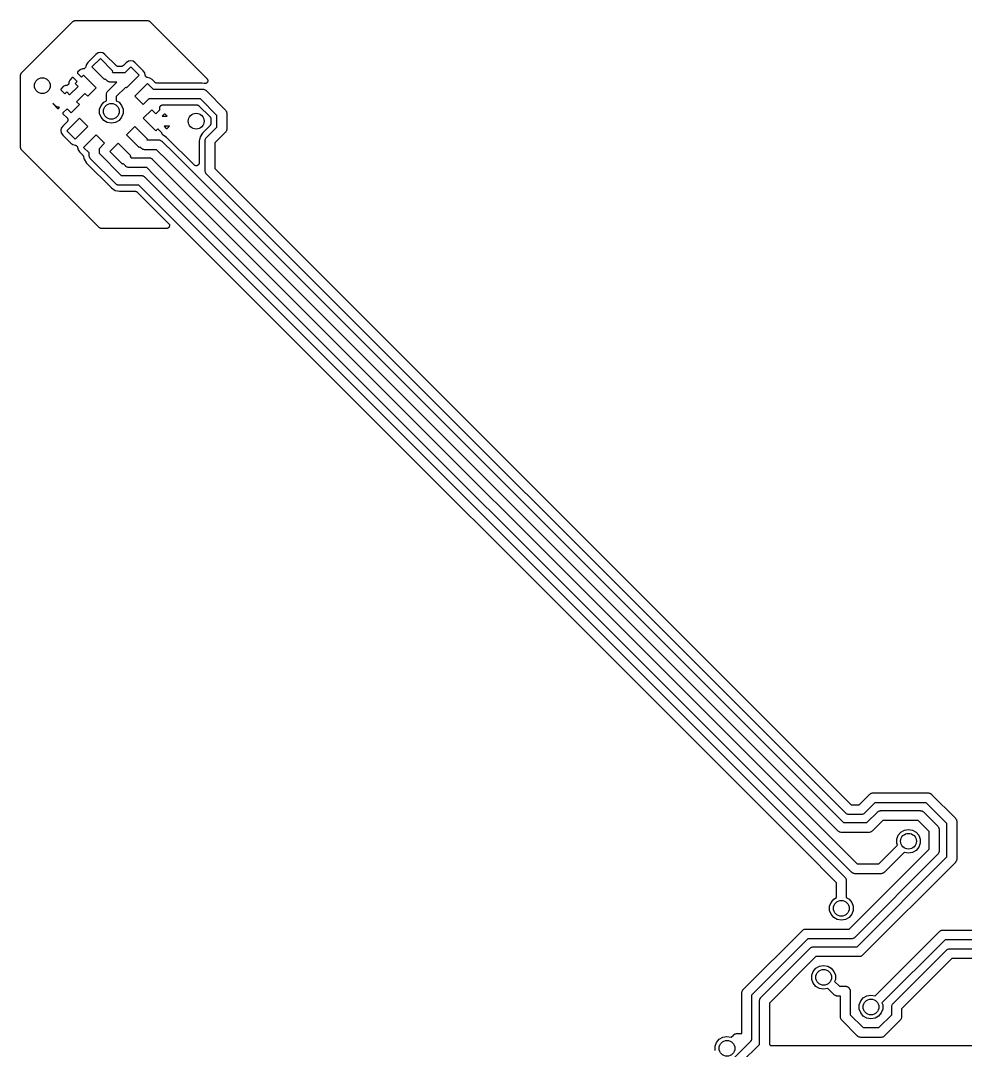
# Model space of a CAD drawing. Extents: x 132.7 to 187.3, y -127.3 to -72.7.
# Drawn here: x 132.7 to 156.64, y -98.8 to -72.7 of the extents above; entities that cross this region are included whole.
import ezdxf

# ---------------------------------------------------------------- set-up
doc = ezdxf.new("R2010")
doc.units = 0
doc.header["$MEASUREMENT"] = 0
doc.layers.add('BLACK', color=7, linetype='CONTINUOUS')

msp = doc.modelspace()

# ---------------------------------------------------------------- linework, layer by layer
at = {"layer": 'Black'}
for p, q in [((132.722, -74.0252), (134.025, -72.722)), ((134.025, -72.722), (134.028, -72.7201)), ((134.028, -72.7201), (134.03, -72.7175)), ((134.03, -72.7175), (134.039, -72.7126)), ((134.039, -72.7126), (134.047, -72.707)), ((134.047, -72.707), (134.05, -72.7062)), ((134.05, -72.7062), (134.053, -72.7045)), ((134.053, -72.7045), (134.062, -72.7028)), ((134.062, -72.7028), (134.072, -72.7003)), ((134.072, -72.7003), (134.075, -72.7006)), ((134.075, -72.7006), (134.078, -72.7)), ((134.078, -72.7), (135.922, -72.7)), ((135.922, -72.7), (135.925, -72.7006)), ((135.925, -72.7006), (135.928, -72.7003)), ((135.928, -72.7003), (135.938, -72.7028)), ((135.938, -72.7028), (135.947, -72.7045)), ((135.947, -72.7045), (135.95, -72.7062)), ((135.95, -72.7062), (135.953, -72.707)), ((135.953, -72.707), (135.961, -72.7126)), ((135.961, -72.7126), (135.97, -72.7175)), ((135.97, -72.7175), (135.972, -72.7201)), ((135.972, -72.7201), (135.975, -72.722)), ((135.975, -72.722), (137.423, -74.1701)), ((134.606, -73.5562), (134.404, -73.758)), ((134.663, -73.5184), (134.606, -73.5562)), ((134.723, -73.5072), (134.663, -73.5184)), ((134.783, -73.5201), (134.723, -73.5072)), ((134.835, -73.5558), (134.783, -73.5201)), ((135.119, -73.8404), (134.835, -73.5558)), ((134.357, -73.8652), (134.352, -73.8759)), ((134.369, -73.8102), (134.357, -73.8652)), ((134.404, -73.758), (134.369, -73.8102)), ((134.509, -73.8722), (134.721, -73.66)), ((134.721, -73.66), (135.039, -73.9782)), ((135.122, -73.8423), (135.119, -73.8404)), ((135.124, -73.8448), (135.122, -73.8423)), ((135.133, -73.8497), (135.124, -73.8448)), ((135.141, -73.8553), (135.133, -73.8497)), ((135.144, -73.8562), (135.141, -73.8553)), ((135.147, -73.8578), (135.144, -73.8562)), ((135.156, -73.8595), (135.147, -73.8578)), ((135.166, -73.862), (135.156, -73.8595)), ((135.169, -73.8618), (135.166, -73.862)), ((135.172, -73.8623), (135.169, -73.8618)), ((135.252, -73.8623), (135.172, -73.8623)), ((135.255, -73.8618), (135.252, -73.8623)), ((135.258, -73.862), (135.255, -73.8618)), ((135.268, -73.8595), (135.258, -73.862)), ((135.277, -73.8578), (135.268, -73.8595)), ((135.28, -73.8562), (135.277, -73.8578)), ((135.284, -73.8553), (135.28, -73.8562)), ((135.292, -73.8497), (135.284, -73.8553)), ((135.3, -73.8448), (135.292, -73.8497)), ((135.302, -73.8423), (135.3, -73.8448)), ((135.305, -73.8404), (135.302, -73.8423)), ((135.377, -73.7683), (135.305, -73.8404)), ((135.434, -73.7305), (135.377, -73.7683)), ((135.494, -73.7193), (135.434, -73.7305)), ((135.553, -73.7323), (135.494, -73.7193)), ((135.606, -73.7679), (135.553, -73.7323)), ((135.807, -73.9698), (135.606, -73.7679)), ((132.7, -74.0782), (132.701, -74.075)), ((132.7, -74.4034), (132.7, -74.0782)), ((132.701, -74.0717), (132.703, -74.0622)), ((132.701, -74.075), (132.701, -74.0717)), ((132.703, -74.0622), (132.705, -74.0526)), ((132.705, -74.0526), (132.706, -74.0497)), ((132.706, -74.0497), (132.707, -74.0465)), ((132.707, -74.0465), (132.713, -74.0385)), ((132.713, -74.0385), (132.718, -74.03)), ((132.718, -74.03), (132.72, -74.0279)), ((132.72, -74.0279), (132.722, -74.0252)), ((134.206, -73.9487), (134.144, -74.0102)), ((134.144, -74.0102), (134.144, -74.0311)), ((134.144, -74.0311), (134.247, -74.1338)), ((134.265, -73.9243), (134.206, -73.9487)), ((134.247, -74.1338), (134.296, -74.0843)), ((134.283, -73.9243), (134.265, -73.9243)), ((134.295, -73.9223), (134.283, -73.9243)), ((134.306, -73.9207), (134.295, -73.9223)), ((134.296, -74.0843), (134.615, -74.4025)), ((134.308, -73.92), (134.306, -73.9207)), ((134.309, -73.9198), (134.308, -73.92)), ((134.319, -73.914), (134.309, -73.9198)), ((134.329, -73.9086), (134.319, -73.914)), ((134.33, -73.9075), (134.329, -73.9086)), ((134.332, -73.9068), (134.33, -73.9075)), ((134.339, -73.8979), (134.332, -73.9068)), ((134.347, -73.8893), (134.339, -73.8979)), ((134.348, -73.8868), (134.347, -73.8879)), ((134.347, -73.8879), (134.347, -73.8893)), ((134.352, -73.8759), (134.348, -73.8868)), ((134.827, -74.1904), (134.509, -73.8722)), ((135.039, -73.9782), (135.021, -73.9959)), ((135.021, -73.9959), (135.038, -74.0123)), ((135.038, -74.0123), (135.351, -74.0123)), ((135.351, -74.0123), (135.491, -73.8722)), ((135.704, -74.0843), (135.385, -74.4025)), ((135.491, -73.8722), (135.704, -74.0843)), ((135.845, -74.0268), (135.807, -73.9698)), ((135.856, -74.0832), (135.845, -74.0268)), ((135.857, -74.0876), (135.856, -74.0832)), ((135.858, -74.0922), (135.857, -74.0876)), ((135.862, -74.0997), (135.858, -74.0922)), ((135.865, -74.1076), (135.862, -74.0997)), ((135.868, -74.1111), (135.865, -74.1076)), ((135.87, -74.1153), (135.868, -74.1111)), ((135.877, -74.121), (135.87, -74.1153)), ((135.882, -74.1274), (135.877, -74.121)), ((135.886, -74.1297), (135.882, -74.1274)), ((133.782, -74.3729), (133.72, -74.4344)), ((133.84, -74.3486), (133.782, -74.3729)), ((133.849, -74.3486), (133.84, -74.3486)), ((133.856, -74.3474), (133.849, -74.3486)), ((133.862, -74.3474), (133.856, -74.3474)), ((133.868, -74.3452), (133.862, -74.3474)), ((133.875, -74.344), (133.868, -74.3452)), ((133.881, -74.3408), (133.875, -74.344)), ((133.887, -74.3385), (133.881, -74.3408)), ((133.892, -74.3343), (133.887, -74.3385)), ((133.898, -74.331), (133.892, -74.3343)), ((133.902, -74.326), (133.898, -74.331)), ((133.907, -74.3218), (133.902, -74.326)), ((133.91, -74.3161), (133.907, -74.3218)), ((133.914, -74.3111), (133.91, -74.3161)), ((133.916, -74.3049), (133.914, -74.3111)), ((133.92, -74.2992), (133.916, -74.3049)), ((133.921, -74.2928), (133.92, -74.2992)), ((133.923, -74.2866), (133.921, -74.2928)), ((133.924, -74.2736), (133.923, -74.28)), ((133.923, -74.28), (133.923, -74.2866)), ((133.949, -74.2058), (133.924, -74.2646)), ((133.924, -74.2646), (133.924, -74.2736)), ((133.943, -74.5793), (134.155, -74.3671)), ((134.01, -74.1443), (133.949, -74.2058)), ((134.031, -74.1443), (134.01, -74.1443)), ((134.134, -74.2469), (134.031, -74.1443)), ((134.084, -74.2964), (134.134, -74.2469)), ((134.155, -74.3671), (134.084, -74.2964)), ((134.844, -74.1727), (134.827, -74.1904)), ((134.897, -74.2257), (134.844, -74.1727)), ((134.902, -74.2289), (134.897, -74.2257)), ((134.906, -74.2331), (134.902, -74.2289)), ((134.92, -74.2413), (134.906, -74.2331)), ((134.912, -74.4873), (135.137, -74.2623)), ((134.933, -74.2506), (134.92, -74.2413)), ((134.938, -74.252), (134.933, -74.2506)), ((134.943, -74.2548), (134.938, -74.252)), ((134.959, -74.2576), (134.943, -74.2548)), ((134.975, -74.2619), (134.959, -74.2576)), ((134.98, -74.2614), (134.975, -74.2619)), ((134.986, -74.2623), (134.98, -74.2614)), ((135.137, -74.2623), (134.986, -74.2623)), ((135.368, -74.3848), (135.125, -74.6275)), ((135.385, -74.4025), (135.368, -74.3848)), ((135.598, -74.6146), (135.916, -74.2964)), ((135.89, -74.1328), (135.886, -74.1297)), ((135.897, -74.136), (135.89, -74.1328)), ((135.905, -74.1401), (135.897, -74.136)), ((135.909, -74.1409), (135.905, -74.1401)), ((135.914, -74.1427), (135.909, -74.1409)), ((135.978, -74.1565), (135.914, -74.1427)), ((135.916, -74.2964), (136.056, -74.4366)), ((136.03, -74.1922), (135.978, -74.1565)), ((136.102, -74.2646), (136.03, -74.1922)), ((136.105, -74.2665), (136.102, -74.2646)), ((136.107, -74.269), (136.105, -74.2665)), ((136.116, -74.2739), (136.107, -74.269)), ((136.124, -74.2796), (136.116, -74.2739)), ((136.127, -74.2804), (136.124, -74.2796)), ((136.13, -74.2821), (136.127, -74.2804)), ((136.139, -74.2838), (136.13, -74.2821)), ((136.149, -74.2863), (136.139, -74.2838)), ((136.152, -74.286), (136.149, -74.2863)), ((136.155, -74.2866), (136.152, -74.286)), ((137.304, -74.2866), (136.155, -74.2866)), ((137.355, -74.2967), (137.304, -74.2866)), ((137.359, -74.2968), (137.355, -74.2967)), ((137.363, -74.2979), (137.359, -74.2968)), ((137.372, -74.2971), (137.363, -74.2979)), ((137.381, -74.2973), (137.372, -74.2971)), ((137.385, -74.2959), (137.381, -74.2973)), ((137.389, -74.2956), (137.385, -74.2959)), ((137.397, -74.2918), (137.389, -74.2956)), ((137.406, -74.2889), (137.397, -74.2918)), ((137.409, -74.2863), (137.406, -74.2889)), ((137.413, -74.2846), (137.409, -74.2863)), ((137.419, -74.2782), (137.413, -74.2846)), ((137.426, -74.2726), (137.419, -74.2782)), ((137.423, -74.1701), (137.425, -74.1735)), ((137.425, -74.1735), (137.428, -74.1762)), ((137.428, -74.2691), (137.426, -74.2726)), ((137.428, -74.1762), (137.432, -74.1841)), ((137.431, -74.2662), (137.428, -74.2691)), ((137.435, -74.258), (137.431, -74.2662)), ((137.432, -74.1841), (137.438, -74.1914)), ((137.44, -74.2503), (137.435, -74.258)), ((137.438, -74.1914), (137.439, -74.1954)), ((137.439, -74.1954), (137.441, -74.199)), ((137.442, -74.2426), (137.44, -74.2463)), ((137.44, -74.2463), (137.44, -74.2503)), ((137.441, -74.199), (137.442, -74.2079)), ((137.442, -74.2079), (137.444, -74.2166)), ((137.443, -74.2336), (137.442, -74.2426)), ((137.445, -74.2248), (137.443, -74.2336)), ((137.444, -74.2166), (137.444, -74.2207)), ((137.444, -74.2207), (137.445, -74.2248)), ((132.7, -74.6739), (132.7, -74.4034)), ((133.72, -74.4344), (133.72, -74.4554)), ((133.72, -74.4554), (133.823, -74.5581)), ((133.823, -74.5581), (133.872, -74.5086)), ((133.872, -74.5086), (133.943, -74.5793)), ((134.332, -74.5439), (134.12, -74.756)), ((134.402, -74.6146), (134.332, -74.5439)), ((134.615, -74.4025), (134.402, -74.6146)), ((134.875, -74.5648), (134.88, -74.5491)), ((134.876, -74.5703), (134.875, -74.5648)), ((134.875, -74.5757), (134.876, -74.5703)), ((134.875, -74.7297), (134.875, -74.5757)), ((134.88, -74.5491), (134.883, -74.533)), ((134.883, -74.533), (134.885, -74.5282)), ((134.885, -74.5282), (134.887, -74.5229)), ((134.887, -74.5229), (134.896, -74.5095)), ((134.896, -74.5095), (134.904, -74.4954)), ((134.904, -74.4954), (134.908, -74.4919)), ((134.908, -74.4919), (134.912, -74.4873)), ((135.125, -74.6275), (135.125, -74.7297)), ((135.81, -74.8268), (135.598, -74.6146)), ((136.056, -74.4366), (136.062, -74.4366)), ((136.062, -74.4366), (137.312, -74.4366)), ((137.312, -74.4366), (137.317, -74.4375)), ((137.317, -74.4375), (137.322, -74.4371)), ((137.322, -74.4371), (137.338, -74.4413)), ((137.338, -74.4413), (137.354, -74.4441)), ((137.354, -74.4441), (137.359, -74.4469)), ((137.359, -74.4469), (137.364, -74.4483)), ((137.364, -74.4483), (137.378, -74.4577)), ((137.378, -74.4577), (137.392, -74.4658)), ((137.392, -74.4658), (137.395, -74.4701)), ((137.395, -74.4701), (137.4, -74.4732)), ((137.4, -74.4732), (137.888, -74.9616)), ((132.7, -75.9212), (132.7, -74.6739)), ((133.585, -74.8621), (133.517, -74.794)), ((133.517, -74.794), (133.524, -74.8113)), ((133.524, -74.8113), (133.639, -74.9259)), ((133.59, -74.8653), (133.585, -74.8621)), ((133.593, -74.8695), (133.59, -74.8653)), ((133.608, -74.8776), (133.593, -74.8695)), ((133.621, -74.887), (133.608, -74.8776)), ((133.626, -74.8884), (133.621, -74.887)), ((133.631, -74.8912), (133.626, -74.8884)), ((133.647, -74.894), (133.631, -74.8912)), ((133.663, -74.8982), (133.647, -74.894)), ((133.66, -74.9259), (133.687, -74.8987)), ((133.668, -74.8978), (133.663, -74.8982)), ((133.674, -74.8987), (133.668, -74.8978)), ((133.687, -74.8987), (133.674, -74.8987)), ((134.19, -74.8268), (133.978, -75.0389)), ((134.12, -74.756), (134.19, -74.8268)), ((134.703, -74.9477), (134.739, -74.8494)), ((134.739, -74.8494), (134.806, -74.7693)), ((134.806, -74.7693), (134.875, -74.7297)), ((135.125, -74.7297), (135.194, -74.7693)), ((135.194, -74.7693), (135.261, -74.8494)), ((135.261, -74.8494), (135.297, -74.9477)), ((135.95, -74.6866), (135.81, -74.8268)), ((137.26, -74.6866), (135.95, -74.6866)), ((136.227, -74.9116), (136.228, -74.9051)), ((136.227, -74.961), (136.227, -74.9116)), ((136.228, -74.8986), (136.23, -74.8924)), ((136.228, -74.9051), (136.228, -74.8986)), ((136.23, -74.8924), (136.231, -74.8859)), ((136.231, -74.8859), (136.235, -74.8803)), ((136.235, -74.8803), (136.237, -74.8741)), ((136.237, -74.8741), (136.241, -74.8691)), ((136.241, -74.8691), (136.245, -74.8634)), ((136.245, -74.8634), (136.25, -74.8592)), ((136.25, -74.8592), (136.254, -74.8541)), ((136.254, -74.8541), (136.259, -74.8509)), ((136.259, -74.8509), (136.264, -74.8466)), ((136.264, -74.8466), (136.271, -74.8444)), ((136.271, -74.8444), (136.276, -74.8411)), ((136.276, -74.8411), (136.283, -74.84)), ((136.283, -74.84), (136.289, -74.8377)), ((136.289, -74.8377), (136.296, -74.8377)), ((136.296, -74.8377), (136.302, -74.8366)), ((136.302, -74.8366), (137.167, -74.8366)), ((137.167, -74.8366), (137.17, -74.8372)), ((137.17, -74.8372), (137.173, -74.8369)), ((137.173, -74.8369), (137.183, -74.8394)), ((137.183, -74.8394), (137.192, -74.8411)), ((137.192, -74.8411), (137.195, -74.8428)), ((137.195, -74.8428), (137.198, -74.8436)), ((137.198, -74.8436), (137.206, -74.8492)), ((137.206, -74.8492), (137.215, -74.8541)), ((137.215, -74.8541), (137.217, -74.8567)), ((137.217, -74.8567), (137.22, -74.8586)), ((137.22, -74.8586), (137.503, -75.1419)), ((137.675, -75.1018), (137.26, -74.6866)), ((133.639, -74.9259), (133.66, -74.9259)), ((133.876, -74.9364), (133.773, -75.039)), ((133.773, -75.039), (133.773, -75.06)), ((133.773, -75.06), (133.876, -75.1631)), ((133.978, -75.0389), (133.876, -74.9364)), ((133.876, -75.1631), (133.88, -75.1684)), ((133.88, -75.1684), (133.885, -75.1731)), ((134.703, -75.0523), (134.703, -74.9477)), ((134.739, -75.1506), (134.703, -75.0523)), ((134.806, -75.2307), (134.739, -75.1506)), ((135.261, -75.1506), (135.194, -75.2307)), ((135.297, -75.0523), (135.261, -75.1506)), ((135.297, -74.9477), (135.297, -75.0523)), ((135.81, -75.1732), (136.022, -74.9611)), ((136.022, -74.9611), (136.124, -75.0636)), ((136.124, -75.0636), (136.227, -74.961)), ((136.34, -75.0741), (136.289, -75.125)), ((136.289, -75.125), (136.412, -75.125)), ((136.361, -75.0741), (136.34, -75.0741)), ((136.412, -75.125), (136.361, -75.0741)), ((137.503, -75.1419), (137.505, -75.1446)), ((137.505, -75.1446), (137.507, -75.1468)), ((137.507, -75.1468), (137.512, -75.1552)), ((137.512, -75.1552), (137.518, -75.1633)), ((137.518, -75.1633), (137.519, -75.1665)), ((137.519, -75.1665), (137.52, -75.1693)), ((137.52, -75.1693), (137.522, -75.179)), ((137.675, -75.3982), (137.675, -75.1018)), ((137.888, -74.9616), (137.892, -74.9661)), ((137.892, -74.9661), (137.896, -74.9697)), ((137.896, -74.9697), (137.904, -74.9838)), ((137.904, -74.9838), (137.913, -74.9972)), ((137.913, -74.9972), (137.915, -75.0025)), ((137.915, -75.0025), (137.917, -75.0072)), ((137.917, -75.0072), (137.92, -75.0233)), ((137.92, -75.0233), (137.925, -75.0391)), ((137.925, -75.0391), (137.924, -75.0446)), ((137.924, -75.0446), (137.925, -75.05)), ((137.925, -75.05), (137.925, -75.45)), ((133.732, -75.4295), (133.719, -75.4893)), ((133.768, -75.3773), (133.732, -75.4295)), ((133.876, -75.2691), (133.768, -75.3773)), ((133.872, -75.4914), (134.19, -75.1732)), ((133.88, -75.2637), (133.876, -75.2691)), ((133.885, -75.2591), (133.88, -75.2637)), ((133.885, -75.1731), (133.887, -75.179)), ((133.887, -75.2532), (133.885, -75.2591)), ((133.887, -75.179), (133.891, -75.1844)), ((133.891, -75.2478), (133.887, -75.2532)), ((133.891, -75.1844), (133.893, -75.1907)), ((133.893, -75.2414), (133.891, -75.2478)), ((133.893, -75.1907), (133.896, -75.1967)), ((133.896, -75.2355), (133.893, -75.2414)), ((133.896, -75.1967), (133.896, -75.2032)), ((133.896, -75.2032), (133.898, -75.2095)), ((133.898, -75.2226), (133.896, -75.229)), ((133.896, -75.229), (133.896, -75.2355)), ((133.898, -75.2095), (133.897, -75.2161)), ((133.897, -75.2161), (133.898, -75.2226)), ((134.402, -75.3854), (134.084, -75.7036)), ((134.19, -75.1732), (134.402, -75.3854)), ((134.897, -75.283), (134.806, -75.2307)), ((135, -75.3011), (134.897, -75.283)), ((135.103, -75.283), (135, -75.3011)), ((135.194, -75.2307), (135.103, -75.283)), ((135.385, -75.5975), (135.598, -75.3854)), ((135.598, -75.3854), (135.916, -75.7036)), ((136.128, -75.4914), (135.81, -75.1732)), ((136.337, -75.375), (136.393, -75.4315)), ((136.471, -75.375), (136.337, -75.375)), ((136.393, -75.4315), (136.414, -75.4315)), ((136.414, -75.4315), (136.471, -75.375)), ((137.503, -75.3581), (137.311, -75.5503)), ((137.412, -75.6616), (137.675, -75.3982)), ((137.505, -75.3554), (137.503, -75.3581)), ((137.507, -75.3532), (137.505, -75.3554)), ((137.512, -75.3448), (137.507, -75.3532)), ((137.518, -75.3367), (137.512, -75.3448)), ((137.519, -75.3335), (137.518, -75.3367)), ((137.52, -75.3307), (137.519, -75.3335)), ((137.522, -75.321), (137.52, -75.3307)), ((137.522, -75.179), (137.525, -75.1884)), ((137.525, -75.3116), (137.522, -75.321)), ((137.525, -75.1884), (137.524, -75.1917)), ((137.524, -75.1917), (137.525, -75.195)), ((137.525, -75.305), (137.524, -75.3083)), ((137.524, -75.3083), (137.525, -75.3116)), ((137.525, -75.195), (137.525, -75.305)), ((133.719, -75.4893), (133.731, -75.549)), ((133.731, -75.549), (133.768, -75.6059)), ((133.768, -75.6059), (133.97, -75.8078)), ((134.084, -75.7036), (133.872, -75.4914)), ((134.296, -75.9157), (134.615, -75.5975)), ((134.615, -75.5975), (134.827, -75.8096)), ((135.704, -75.9157), (135.385, -75.5975)), ((136.177, -75.4419), (136.128, -75.4914)), ((136.281, -75.5454), (136.177, -75.4419)), ((136.282, -75.5512), (136.281, -75.5454)), ((136.283, -75.5617), (136.282, -75.5512)), ((136.284, -75.5639), (136.283, -75.5617)), ((136.285, -75.5664), (136.284, -75.5639)), ((136.29, -75.5755), (136.285, -75.5664)), ((136.295, -75.5851), (136.29, -75.5755)), ((136.296, -75.5868), (136.295, -75.5851)), ((136.298, -75.5889), (136.296, -75.5868)), ((136.306, -75.5957), (136.298, -75.5889)), ((136.313, -75.6031), (136.306, -75.5957)), ((136.4, -75.6608), (136.313, -75.6031)), ((137.097, -76.3581), (136.4, -75.6608)), ((137.247, -75.6453), (137.225, -75.7574)), ((137.311, -75.5503), (137.247, -75.6453)), ((137.387, -75.6972), (137.396, -75.6838)), ((137.396, -75.6838), (137.404, -75.6697)), ((137.404, -75.6697), (137.408, -75.6661)), ((137.408, -75.6661), (137.412, -75.6616)), ((137.888, -75.5384), (137.625, -75.8018)), ((137.892, -75.5339), (137.888, -75.5384)), ((137.896, -75.5303), (137.892, -75.5339)), ((137.904, -75.5162), (137.896, -75.5303)), ((137.913, -75.5028), (137.904, -75.5162)), ((137.915, -75.4975), (137.913, -75.5028)), ((137.917, -75.4928), (137.915, -75.4975)), ((137.92, -75.4767), (137.917, -75.4928)), ((137.925, -75.4609), (137.92, -75.4767)), ((137.925, -75.45), (137.924, -75.4554)), ((137.924, -75.4554), (137.925, -75.4609)), ((132.701, -75.9245), (132.7, -75.9212)), ((132.701, -75.9278), (132.701, -75.9245)), ((132.703, -75.9372), (132.701, -75.9278)), ((132.705, -75.9469), (132.703, -75.9372)), ((132.706, -75.9498), (132.705, -75.9469)), ((132.707, -75.9529), (132.706, -75.9498)), ((132.713, -75.961), (132.707, -75.9529)), ((133.97, -75.8078), (134.022, -75.8435)), ((134.022, -75.8435), (134.086, -75.8573)), ((134.086, -75.8573), (134.091, -75.8591)), ((134.091, -75.8591), (134.095, -75.8599)), ((134.095, -75.8599), (134.103, -75.864)), ((134.103, -75.864), (134.11, -75.8672)), ((134.11, -75.8672), (134.114, -75.8703)), ((134.114, -75.8703), (134.118, -75.8726)), ((134.118, -75.8726), (134.123, -75.879)), ((134.123, -75.879), (134.13, -75.8847)), ((134.13, -75.8847), (134.132, -75.8888)), ((134.132, -75.8888), (134.135, -75.8924)), ((134.135, -75.8924), (134.138, -75.9003)), ((134.138, -75.9003), (134.142, -75.9078)), ((134.142, -75.9078), (134.143, -75.9124)), ((134.143, -75.9124), (134.144, -75.9168)), ((134.144, -75.9168), (134.155, -75.9732)), ((134.437, -76.0559), (134.296, -75.9157)), ((134.827, -75.8096), (134.687, -75.9498)), ((134.687, -75.9498), (134.687, -76.0598)), ((134.961, -76.0218), (135.173, -75.8096)), ((135.173, -75.8096), (135.491, -76.1278)), ((135.721, -75.898), (135.704, -75.9157)), ((135.762, -75.9384), (135.721, -75.898)), ((135.766, -75.9415), (135.762, -75.9384)), ((135.77, -75.9458), (135.766, -75.9415)), ((135.784, -75.9539), (135.77, -75.9458)), ((135.797, -75.9633), (135.784, -75.9539)), ((135.916, -75.7036), (135.898, -75.7212)), ((135.898, -75.7212), (135.902, -75.725)), ((135.902, -75.725), (136.2, -75.725)), ((136.2, -75.725), (136.205, -75.726)), ((136.205, -75.726), (136.211, -75.7255)), ((136.211, -75.7255), (136.227, -75.7297)), ((136.227, -75.7297), (136.243, -75.7325)), ((136.243, -75.7325), (136.248, -75.7353)), ((136.248, -75.7353), (136.253, -75.7367)), ((136.253, -75.7367), (136.266, -75.7461)), ((136.266, -75.7461), (136.28, -75.7542)), ((136.28, -75.7542), (136.284, -75.7585)), ((136.284, -75.7585), (136.288, -75.7616)), ((136.288, -75.7616), (136.588, -76.0616)), ((137.225, -75.7574), (137.225, -76.305)), ((137.375, -75.7391), (137.38, -75.7233)), ((137.376, -75.7446), (137.375, -75.7391)), ((137.375, -75.75), (137.376, -75.7446)), ((137.375, -76.5), (137.375, -75.75)), ((137.38, -75.7233), (137.383, -75.7072)), ((137.383, -75.7072), (137.385, -75.7025)), ((137.385, -75.7025), (137.387, -75.6972)), ((137.625, -75.8018), (137.625, -76.4482)), ((132.718, -75.9695), (132.713, -75.961)), ((132.72, -75.9716), (132.718, -75.9695)), ((132.722, -75.9743), (132.72, -75.9716)), ((134.695, -77.9471), (132.722, -75.9743)), ((134.155, -75.9732), (134.193, -76.0302)), ((134.193, -76.0302), (134.275, -76.1131)), ((134.275, -76.1131), (134.281, -76.1205)), ((134.281, -76.1205), (134.287, -76.1272)), ((134.287, -76.1272), (134.288, -76.1311)), ((134.288, -76.1311), (134.29, -76.1345)), ((134.29, -76.1345), (134.293, -76.1431)), ((134.293, -76.1431), (134.296, -76.1515)), ((134.296, -76.1515), (134.303, -76.1854)), ((134.303, -76.1854), (134.309, -76.2163)), ((134.309, -76.2163), (134.372, -76.3113)), ((134.437, -76.1116), (134.437, -76.0559)), ((134.438, -76.117), (134.437, -76.1116)), ((134.437, -76.1225), (134.438, -76.117)), ((134.441, -76.1383), (134.437, -76.1225)), ((134.444, -76.1543), (134.441, -76.1383)), ((134.447, -76.1591), (134.444, -76.1543)), ((134.448, -76.1644), (134.447, -76.1591)), ((134.458, -76.1778), (134.448, -76.1644)), ((134.466, -76.1919), (134.458, -76.1778)), ((134.47, -76.1955), (134.466, -76.1919)), ((134.473, -76.2), (134.47, -76.1955)), ((135.112, -76.8384), (134.473, -76.2)), ((134.687, -76.0598), (135.252, -76.625)), ((135.279, -76.34), (134.961, -76.0218)), ((135.491, -76.1278), (135.474, -76.1455)), ((135.474, -76.1455), (135.503, -76.175)), ((135.503, -76.175), (135.95, -76.175)), ((135.802, -75.9647), (135.797, -75.9633)), ((135.807, -75.9675), (135.802, -75.9647)), ((135.823, -75.9703), (135.807, -75.9675)), ((135.839, -75.9745), (135.823, -75.9703)), ((135.845, -75.974), (135.839, -75.9745)), ((135.85, -75.975), (135.845, -75.974)), ((136.148, -75.975), (135.85, -75.975)), ((135.95, -76.175), (135.955, -76.176)), ((135.955, -76.176), (135.961, -76.1755)), ((135.961, -76.1755), (135.977, -76.1797)), ((135.977, -76.1797), (135.993, -76.1825)), ((135.993, -76.1825), (135.998, -76.1853)), ((135.998, -76.1853), (136.003, -76.1867)), ((136.003, -76.1867), (136.016, -76.1961)), ((136.016, -76.1961), (136.03, -76.2042)), ((136.03, -76.2042), (136.034, -76.2085)), ((136.034, -76.2085), (136.038, -76.2116)), ((136.038, -76.2116), (136.238, -76.4116)), ((136.412, -76.2384), (136.148, -75.975)), ((136.588, -76.0616), (153.552, -93.025)), ((134.372, -76.3113), (135, -76.9392)), ((135.297, -76.3223), (135.279, -76.34)), ((135.363, -76.3884), (135.297, -76.3223)), ((135.368, -76.3915), (135.363, -76.3884)), ((135.371, -76.3958), (135.368, -76.3915)), ((135.385, -76.4039), (135.371, -76.3958)), ((135.399, -76.4133), (135.385, -76.4039)), ((135.404, -76.4147), (135.399, -76.4133)), ((135.409, -76.4175), (135.404, -76.4147)), ((135.425, -76.4203), (135.409, -76.4175)), ((135.441, -76.4245), (135.425, -76.4203)), ((135.446, -76.424), (135.441, -76.4245)), ((135.451, -76.425), (135.446, -76.424)), ((135.898, -76.425), (135.451, -76.425)), ((136.062, -76.5884), (135.898, -76.425)), ((136.238, -76.4116), (136.238, -76.4116)), ((136.238, -76.4116), (153.188, -93.3616)), ((153.412, -93.2384), (136.412, -76.2384)), ((137.105, -76.3637), (137.097, -76.3581)), ((137.112, -76.37), (137.105, -76.3637)), ((137.116, -76.3711), (137.112, -76.37)), ((137.118, -76.373), (137.116, -76.3711)), ((137.128, -76.3755), (137.118, -76.373)), ((137.137, -76.3789), (137.128, -76.3755)), ((137.14, -76.3789), (137.137, -76.3789)), ((137.143, -76.3797), (137.14, -76.3789)), ((137.153, -76.3789), (137.143, -76.3797)), ((137.163, -76.3789), (137.153, -76.3789)), ((137.166, -76.3778), (137.163, -76.3789)), ((137.169, -76.3775), (137.166, -76.3778)), ((137.178, -76.3733), (137.169, -76.3775)), ((137.188, -76.37), (137.178, -76.3733)), ((137.19, -76.3679), (137.188, -76.37)), ((137.193, -76.3665), (137.19, -76.3679)), ((137.2, -76.3595), (137.193, -76.3665)), ((137.207, -76.3532), (137.2, -76.3595)), ((137.209, -76.3504), (137.207, -76.3532)), ((137.211, -76.348), (137.209, -76.3504)), ((137.216, -76.3392), (137.211, -76.348)), ((137.22, -76.3307), (137.216, -76.3392)), ((137.221, -76.3274), (137.22, -76.3307)), ((137.222, -76.3244), (137.221, -76.3274)), ((137.223, -76.3147), (137.222, -76.3244)), ((137.225, -76.305), (137.223, -76.3147)), ((137.625, -76.4482), (153.752, -92.575)), ((135.252, -76.625), (135.75, -76.625)), ((135.75, -76.625), (135.755, -76.626)), ((135.755, -76.626), (135.761, -76.6255)), ((135.761, -76.6255), (135.777, -76.6297)), ((135.777, -76.6297), (135.793, -76.6325)), ((135.793, -76.6325), (135.798, -76.6353)), ((135.798, -76.6353), (135.803, -76.6367)), ((135.803, -76.6367), (135.816, -76.6461)), ((135.816, -76.6461), (135.83, -76.6542)), ((135.83, -76.6542), (135.834, -76.6585)), ((135.834, -76.6585), (135.838, -76.6616)), ((135.838, -76.6616), (135.888, -76.7116)), ((135.888, -76.7116), (135.888, -76.7116)), ((135.888, -76.7116), (152.738, -93.5616)), ((153.012, -93.5384), (136.062, -76.5884)), ((136.062, -76.5884), (136.062, -76.5884)), ((137.376, -76.5054), (137.375, -76.5)), ((137.375, -76.5109), (137.376, -76.5054)), ((137.38, -76.5267), (137.375, -76.5109)), ((137.383, -76.5428), (137.38, -76.5267)), ((137.385, -76.5475), (137.383, -76.5428)), ((137.387, -76.5528), (137.385, -76.5475)), ((137.396, -76.5662), (137.387, -76.5528)), ((137.404, -76.5803), (137.396, -76.5662)), ((137.408, -76.5839), (137.404, -76.5803)), ((137.412, -76.5884), (137.408, -76.5839)), ((153.612, -92.7884), (137.412, -76.5884)), ((135, -76.9392), (135.095, -77.0027)), ((135.116, -76.8415), (135.112, -76.8384)), ((135.12, -76.8458), (135.116, -76.8415)), ((135.134, -76.8539), (135.12, -76.8458)), ((135.147, -76.8633), (135.134, -76.8539)), ((135.152, -76.8647), (135.147, -76.8633)), ((135.157, -76.8675), (135.152, -76.8647)), ((135.173, -76.8703), (135.157, -76.8675)), ((135.189, -76.8745), (135.173, -76.8703)), ((135.195, -76.874), (135.189, -76.8745)), ((135.2, -76.875), (135.195, -76.874)), ((135.698, -76.875), (135.2, -76.875)), ((135.712, -76.8884), (135.698, -76.875)), ((152.562, -93.7384), (135.712, -76.8884)), ((135.712, -76.8884), (135.712, -76.8884)), ((135.095, -77.0027), (135.103, -77.0042)), ((135.103, -77.0042), (135.103, -77.0042)), ((135.103, -77.0042), (135.207, -77.025)), ((135.207, -77.025), (135.605, -77.025)), ((135.605, -77.025), (135.608, -77.0256)), ((135.608, -77.0256), (135.612, -77.0253)), ((135.612, -77.0253), (135.621, -77.0278)), ((135.621, -77.0278), (135.631, -77.0295)), ((135.631, -77.0295), (135.634, -77.0312)), ((135.634, -77.0312), (135.637, -77.032)), ((135.637, -77.032), (135.645, -77.0376)), ((135.645, -77.0376), (135.653, -77.0425)), ((135.653, -77.0425), (135.655, -77.0451)), ((135.655, -77.0451), (135.658, -77.047)), ((135.658, -77.047), (136.452, -77.8411)), ((134.698, -77.949), (134.695, -77.9471)), ((134.7, -77.9515), (134.698, -77.949)), ((134.708, -77.9564), (134.7, -77.9515)), ((134.716, -77.962), (134.708, -77.9564)), ((134.72, -77.9629), (134.716, -77.962)), ((134.722, -77.9645), (134.72, -77.9629)), ((134.732, -77.9662), (134.722, -77.9645)), ((134.742, -77.9688), (134.732, -77.9662)), ((134.745, -77.9685), (134.742, -77.9688)), ((134.748, -77.969), (134.745, -77.9685)), ((136.399, -77.9691), (134.748, -77.969)), ((136.409, -77.9674), (136.399, -77.9691)), ((136.419, -77.9666), (136.409, -77.9674)), ((136.422, -77.9652), (136.419, -77.9666)), ((136.425, -77.9646), (136.422, -77.9652)), ((136.433, -77.9597), (136.425, -77.9646)), ((136.442, -77.9556), (136.433, -77.9597)), ((136.445, -77.9532), (136.442, -77.9556)), ((136.447, -77.9516), (136.445, -77.9532)), ((136.454, -77.9441), (136.447, -77.9516)), ((136.452, -77.8411), (136.458, -77.8491)), ((136.461, -77.9372), (136.454, -77.9441)), ((136.458, -77.8491), (136.464, -77.8566)), ((136.462, -77.9342), (136.461, -77.9372)), ((136.464, -77.9316), (136.462, -77.9342)), ((136.464, -77.8566), (136.465, -77.8597)), ((136.467, -77.9224), (136.464, -77.9316)), ((136.465, -77.8597), (136.467, -77.8624)), ((136.467, -77.8624), (136.47, -77.8719)), ((136.472, -77.9136), (136.467, -77.9224)), ((136.47, -77.8719), (136.473, -77.8811)), ((136.473, -77.9072), (136.472, -77.9103)), ((136.472, -77.9103), (136.472, -77.9136)), ((136.473, -77.8811), (136.473, -77.8844)), ((136.473, -77.8844), (136.474, -77.8876)), ((136.474, -77.8876), (136.473, -77.8974)), ((136.473, -77.8974), (136.473, -77.9072)), ((153.948, -92.575), (154.212, -92.3116)), ((154.212, -92.3116), (154.216, -92.3085)), ((154.216, -92.3085), (154.22, -92.3042)), ((154.22, -92.3042), (154.234, -92.2961)), ((154.234, -92.2961), (154.247, -92.2867)), ((154.247, -92.2867), (154.252, -92.2853)), ((154.252, -92.2853), (154.257, -92.2825)), ((154.257, -92.2825), (154.273, -92.2797)), ((154.273, -92.2797), (154.289, -92.2755)), ((154.289, -92.2755), (154.295, -92.276)), ((154.295, -92.276), (154.3, -92.275)), ((154.3, -92.275), (154.7, -92.275)), ((154.7, -92.275), (155.7, -92.275)), ((155.7, -92.275), (155.705, -92.276)), ((155.705, -92.276), (155.711, -92.2755)), ((155.711, -92.2755), (155.727, -92.2797)), ((155.727, -92.2797), (155.743, -92.2825)), ((155.743, -92.2825), (155.748, -92.2853)), ((155.748, -92.2853), (155.753, -92.2867)), ((155.753, -92.2867), (155.766, -92.2961)), ((155.766, -92.2961), (155.78, -92.3042)), ((155.78, -92.3042), (155.784, -92.3085)), ((155.784, -92.3085), (155.788, -92.3116)), ((155.788, -92.3116), (156.388, -92.9116)), ((153.752, -92.575), (153.948, -92.575)), ((154.352, -92.525), (154.088, -92.7884)), ((154.7, -92.525), (154.352, -92.525)), ((155.648, -92.525), (154.7, -92.525)), ((156.175, -93.0518), (155.648, -92.525)), ((153.616, -92.7915), (153.612, -92.7884)), ((153.62, -92.7958), (153.616, -92.7915)), ((153.634, -92.8039), (153.62, -92.7958)), ((153.647, -92.8133), (153.634, -92.8039)), ((153.652, -92.8147), (153.647, -92.8133)), ((153.657, -92.8175), (153.652, -92.8147)), ((153.673, -92.8203), (153.657, -92.8175)), ((153.689, -92.8245), (153.673, -92.8203)), ((153.695, -92.824), (153.689, -92.8245)), ((153.7, -92.825), (153.695, -92.824)), ((154, -92.825), (153.7, -92.825)), ((154.005, -92.824), (154, -92.825)), ((154.011, -92.8245), (154.005, -92.824)), ((154.027, -92.8203), (154.011, -92.8245)), ((154.043, -92.8175), (154.027, -92.8203)), ((154.048, -92.8147), (154.043, -92.8175)), ((154.053, -92.8133), (154.048, -92.8147)), ((154.066, -92.8039), (154.053, -92.8133)), ((154.08, -92.7958), (154.066, -92.8039)), ((154.084, -92.7915), (154.08, -92.7958)), ((154.088, -92.7884), (154.084, -92.7915)), ((154.148, -93.025), (154.412, -92.7616)), ((154.412, -92.7616), (154.416, -92.7585)), ((154.416, -92.7585), (154.42, -92.7542)), ((154.42, -92.7542), (154.434, -92.7461)), ((154.434, -92.7461), (154.447, -92.7367)), ((154.447, -92.7367), (154.452, -92.7353)), ((154.452, -92.7353), (154.457, -92.7325)), ((154.457, -92.7325), (154.473, -92.7297)), ((154.473, -92.7297), (154.489, -92.7255)), ((154.489, -92.7255), (154.495, -92.726)), ((154.495, -92.726), (154.5, -92.725)), ((154.5, -92.725), (155.2, -92.725)), ((155.2, -92.725), (155.5, -92.725)), ((155.5, -92.725), (155.505, -92.726)), ((155.505, -92.726), (155.511, -92.7255)), ((155.511, -92.7255), (155.527, -92.7297)), ((155.527, -92.7297), (155.543, -92.7325)), ((155.543, -92.7325), (155.548, -92.7353)), ((155.548, -92.7353), (155.553, -92.7367)), ((155.553, -92.7367), (155.566, -92.7461)), ((155.566, -92.7461), (155.58, -92.7542)), ((155.58, -92.7542), (155.584, -92.7585)), ((155.584, -92.7585), (155.588, -92.7616)), ((155.588, -92.7616), (155.938, -93.1116)), ((156.388, -92.9116), (156.392, -92.9161)), ((156.392, -92.9161), (156.396, -92.9197)), ((156.396, -92.9197), (156.404, -92.9338)), ((153.552, -93.025), (154.148, -93.025)), ((154.552, -92.975), (154.288, -93.2384)), ((155.2, -92.975), (154.552, -92.975)), ((155.448, -92.975), (155.2, -92.975)), ((155.725, -93.2518), (155.448, -92.975)), ((155.938, -93.1116), (155.942, -93.1161)), ((155.942, -93.1161), (155.946, -93.1197)), ((155.946, -93.1197), (155.954, -93.1338)), ((155.954, -93.1338), (155.963, -93.1472)), ((155.963, -93.1472), (155.965, -93.1525)), ((155.965, -93.1525), (155.967, -93.1572)), ((155.967, -93.1572), (155.97, -93.1733)), ((155.97, -93.1733), (155.975, -93.1891)), ((156.175, -93.8982), (156.175, -93.0518)), ((156.404, -92.9338), (156.413, -92.9472)), ((156.413, -92.9472), (156.415, -92.9525)), ((156.415, -92.9525), (156.417, -92.9572)), ((156.417, -92.9572), (156.42, -92.9733)), ((156.42, -92.9733), (156.425, -92.9891)), ((156.425, -92.9891), (156.424, -92.9946)), ((156.424, -92.9946), (156.425, -93)), ((156.425, -93), (156.425, -93.95)), ((153.188, -93.3616), (153.902, -94.075)), ((153.416, -93.2415), (153.412, -93.2384)), ((153.42, -93.2458), (153.416, -93.2415)), ((153.434, -93.2539), (153.42, -93.2458)), ((153.447, -93.2633), (153.434, -93.2539)), ((153.452, -93.2647), (153.447, -93.2633)), ((153.457, -93.2675), (153.452, -93.2647)), ((153.473, -93.2703), (153.457, -93.2675)), ((153.489, -93.2745), (153.473, -93.2703)), ((153.495, -93.274), (153.489, -93.2745)), ((153.5, -93.275), (153.495, -93.274)), ((154.2, -93.275), (153.5, -93.275)), ((154.205, -93.274), (154.2, -93.275)), ((154.211, -93.2745), (154.205, -93.274)), ((154.227, -93.2703), (154.211, -93.2745)), ((154.243, -93.2675), (154.227, -93.2703)), ((154.248, -93.2647), (154.243, -93.2675)), ((154.253, -93.2633), (154.248, -93.2647)), ((154.266, -93.2539), (154.253, -93.2633)), ((154.28, -93.2458), (154.266, -93.2539)), ((154.284, -93.2415), (154.28, -93.2458)), ((154.288, -93.2384), (154.284, -93.2415)), ((154.903, -93.4477), (154.939, -93.3494)), ((154.939, -93.3494), (155.006, -93.2693)), ((155.006, -93.2693), (155.097, -93.217)), ((155.097, -93.217), (155.2, -93.1989)), ((155.2, -93.1989), (155.303, -93.217)), ((155.303, -93.217), (155.394, -93.2693)), ((155.394, -93.2693), (155.461, -93.3494)), ((155.461, -93.3494), (155.497, -93.4477)), ((155.725, -93.6982), (155.725, -93.2518)), ((155.975, -93.1891), (155.974, -93.1946)), ((155.974, -93.1946), (155.975, -93.2)), ((155.975, -93.2), (155.975, -93.75)), ((152.738, -93.5616), (152.738, -93.5616)), ((152.738, -93.5616), (153.588, -94.4116)), ((153.762, -94.2884), (153.012, -93.5384)), ((153.698, -95.725), (155.725, -93.6982)), ((154.448, -94.075), (154.921, -93.6018)), ((154.903, -93.5523), (154.903, -93.4477)), ((154.921, -93.6018), (154.903, -93.5523)), ((155.461, -93.6506), (155.394, -93.7307)), ((155.497, -93.5523), (155.461, -93.6506)), ((155.497, -93.4477), (155.497, -93.5523)), ((153.375, -94.5518), (152.562, -93.7384)), ((152.562, -93.7384), (152.562, -93.7384)), ((155.938, -93.8384), (153.838, -95.9384)), ((153.898, -96.175), (156.175, -93.8982)), ((155.095, -93.7818), (154.588, -94.2884)), ((155.097, -93.783), (155.095, -93.7818)), ((155.2, -93.8011), (155.097, -93.783)), ((155.303, -93.783), (155.2, -93.8011)), ((155.394, -93.7307), (155.303, -93.783)), ((155.942, -93.8339), (155.938, -93.8384)), ((155.946, -93.8303), (155.942, -93.8339)), ((155.954, -93.8162), (155.946, -93.8303)), ((155.963, -93.8028), (155.954, -93.8162)), ((155.965, -93.7975), (155.963, -93.8028)), ((155.967, -93.7928), (155.965, -93.7975)), ((155.97, -93.7767), (155.967, -93.7928)), ((155.975, -93.7609), (155.97, -93.7767)), ((155.975, -93.75), (155.974, -93.7554)), ((155.974, -93.7554), (155.975, -93.7609)), ((156.425, -93.9609), (156.42, -93.9767)), ((156.425, -93.95), (156.424, -93.9554)), ((156.424, -93.9554), (156.425, -93.9609)), ((153.902, -94.075), (154.448, -94.075)), ((156.388, -94.0384), (154.038, -96.3884)), ((156.392, -94.0339), (156.388, -94.0384)), ((156.396, -94.0303), (156.392, -94.0339)), ((156.404, -94.0162), (156.396, -94.0303)), ((156.413, -94.0028), (156.404, -94.0162)), ((156.415, -93.9975), (156.413, -94.0028)), ((156.417, -93.9928), (156.415, -93.9975)), ((156.42, -93.9767), (156.417, -93.9928)), ((153.588, -94.4116), (153.592, -94.4161)), ((153.592, -94.4161), (153.596, -94.4197)), ((153.596, -94.4197), (153.604, -94.4338)), ((153.604, -94.4338), (153.613, -94.4472)), ((153.613, -94.4472), (153.615, -94.4525)), ((153.615, -94.4525), (153.617, -94.4572)), ((153.617, -94.4572), (153.62, -94.4733)), ((153.62, -94.4733), (153.625, -94.4891)), ((153.766, -94.2915), (153.762, -94.2884)), ((153.77, -94.2958), (153.766, -94.2915)), ((153.784, -94.3039), (153.77, -94.2958)), ((153.797, -94.3133), (153.784, -94.3039)), ((153.802, -94.3147), (153.797, -94.3133)), ((153.807, -94.3175), (153.802, -94.3147)), ((153.823, -94.3203), (153.807, -94.3175)), ((153.839, -94.3245), (153.823, -94.3203)), ((153.845, -94.324), (153.839, -94.3245)), ((153.85, -94.325), (153.845, -94.324)), ((154.5, -94.325), (153.85, -94.325)), ((154.505, -94.324), (154.5, -94.325)), ((154.511, -94.3245), (154.505, -94.324)), ((154.527, -94.3203), (154.511, -94.3245)), ((154.543, -94.3175), (154.527, -94.3203)), ((154.548, -94.3147), (154.543, -94.3175)), ((154.553, -94.3133), (154.548, -94.3147)), ((154.566, -94.3039), (154.553, -94.3133)), ((154.58, -94.2958), (154.566, -94.3039)), ((154.584, -94.2915), (154.58, -94.2958)), ((154.588, -94.2884), (154.584, -94.2915)), ((153.375, -94.9297), (153.375, -94.5518)), ((153.625, -94.4891), (153.624, -94.4946)), ((153.624, -94.4946), (153.625, -94.5)), ((153.625, -94.5), (153.625, -94.9297)), ((153.239, -95.0494), (153.306, -94.9693)), ((153.306, -94.9693), (153.375, -94.9297)), ((153.625, -94.9297), (153.694, -94.9693)), ((153.694, -94.9693), (153.761, -95.0494)), ((153.203, -95.1477), (153.239, -95.0494)), ((153.203, -95.2523), (153.203, -95.1477)), ((153.239, -95.3506), (153.203, -95.2523)), ((153.761, -95.0494), (153.797, -95.1477)), ((153.797, -95.2523), (153.761, -95.3506)), ((153.797, -95.1477), (153.797, -95.2523)), ((153.306, -95.4307), (153.239, -95.3506)), ((153.397, -95.483), (153.306, -95.4307)), ((153.5, -95.5011), (153.397, -95.483)), ((153.603, -95.483), (153.5, -95.5011)), ((153.694, -95.4307), (153.603, -95.483)), ((153.761, -95.3506), (153.694, -95.4307)), ((151.012, -97.2616), (152.512, -95.7616)), ((152.512, -95.7616), (152.516, -95.7585)), ((152.516, -95.7585), (152.52, -95.7542)), ((152.52, -95.7542), (152.534, -95.7461)), ((152.534, -95.7461), (152.547, -95.7367)), ((152.547, -95.7367), (152.552, -95.7353)), ((152.552, -95.7353), (152.557, -95.7325)), ((152.557, -95.7325), (152.573, -95.7297)), ((152.573, -95.7297), (152.589, -95.7255)), ((152.589, -95.7255), (152.595, -95.726)), ((152.595, -95.726), (152.6, -95.725)), ((152.6, -95.725), (153.698, -95.725)), ((154.355, -97.4182), (155.987, -95.7866)), ((155.987, -95.7866), (155.991, -95.7835)), ((155.991, -95.7835), (155.995, -95.7792)), ((155.995, -95.7792), (156.009, -95.7711)), ((156.009, -95.7711), (156.022, -95.7617)), ((156.022, -95.7617), (156.027, -95.7603)), ((156.027, -95.7603), (156.032, -95.7575)), ((156.032, -95.7575), (156.048, -95.7547)), ((156.048, -95.7547), (156.064, -95.7505)), ((156.064, -95.7505), (156.07, -95.751)), ((156.07, -95.751), (156.075, -95.75)), ((156.075, -95.75), (157.973, -95.75)), ((152.652, -95.975), (151.225, -97.4018)), ((153.75, -95.975), (152.652, -95.975)), ((153.755, -95.974), (153.75, -95.975)), ((153.761, -95.9745), (153.755, -95.974)), ((153.777, -95.9703), (153.761, -95.9745)), ((153.793, -95.9675), (153.777, -95.9703)), ((153.798, -95.9647), (153.793, -95.9675)), ((153.803, -95.9633), (153.798, -95.9647)), ((153.816, -95.9539), (153.803, -95.9633)), ((153.83, -95.9458), (153.816, -95.9539)), ((153.834, -95.9415), (153.83, -95.9458)), ((153.838, -95.9384), (153.834, -95.9415)), ((156.127, -96), (154.529, -97.5982)), ((157.926, -96), (156.127, -96)), ((151.462, -97.4616), (152.712, -96.2116)), ((152.712, -96.2116), (152.716, -96.2085)), ((152.716, -96.2085), (152.72, -96.2042)), ((152.72, -96.2042), (152.734, -96.1961)), ((152.734, -96.1961), (152.747, -96.1867)), ((152.747, -96.1867), (152.752, -96.1853)), ((152.752, -96.1853), (152.757, -96.1825)), ((152.757, -96.1825), (152.773, -96.1797)), ((152.773, -96.1797), (152.789, -96.1755)), ((152.789, -96.1755), (152.795, -96.176)), ((152.795, -96.176), (152.8, -96.175)), ((152.8, -96.175), (153.898, -96.175)), ((154.812, -97.6116), (156.162, -96.2616)), ((156.162, -96.2616), (156.166, -96.2585)), ((156.166, -96.2585), (156.17, -96.2542)), ((156.17, -96.2542), (156.184, -96.2461)), ((156.184, -96.2461), (156.197, -96.2367)), ((156.197, -96.2367), (156.202, -96.2353)), ((156.202, -96.2353), (156.207, -96.2325)), ((156.207, -96.2325), (156.223, -96.2297)), ((156.223, -96.2297), (156.239, -96.2255)), ((156.239, -96.2255), (156.245, -96.226)), ((156.245, -96.226), (156.25, -96.225)), ((156.25, -96.225), (158.362, -96.225)), ((152.852, -96.425), (151.675, -97.6018)), ((153.95, -96.425), (152.852, -96.425)), ((153.955, -96.424), (153.95, -96.425)), ((153.961, -96.4245), (153.955, -96.424)), ((153.977, -96.4203), (153.961, -96.4245)), ((153.993, -96.4175), (153.977, -96.4203)), ((153.998, -96.4147), (153.993, -96.4175)), ((154.003, -96.4133), (153.998, -96.4147)), ((154.016, -96.4039), (154.003, -96.4133)), ((154.03, -96.3958), (154.016, -96.4039)), ((154.034, -96.3915), (154.03, -96.3958)), ((154.038, -96.3884), (154.034, -96.3915)), ((156.302, -96.475), (155.025, -97.7518)), ((158.45, -96.475), (156.302, -96.475)), ((152.753, -96.8977), (152.789, -96.7994)), ((152.789, -96.7994), (152.856, -96.7193)), ((152.856, -96.7193), (152.947, -96.667)), ((152.947, -96.667), (153.05, -96.6489)), ((153.05, -96.6489), (153.153, -96.667)), ((153.153, -96.667), (153.244, -96.7193)), ((153.244, -96.7193), (153.311, -96.7994)), ((153.311, -96.7994), (153.347, -96.8977)), ((152.753, -97.0023), (152.753, -96.8977)), ((152.789, -97.1006), (152.753, -97.0023)), ((153.347, -97.0023), (153.329, -97.0518)), ((153.329, -97.0518), (153.452, -97.175)), ((153.347, -96.8977), (153.347, -97.0023)), ((150.975, -97.3391), (150.98, -97.3233)), ((150.976, -97.3446), (150.975, -97.3391)), ((150.975, -97.35), (150.976, -97.3446)), ((150.975, -98.375), (150.975, -97.35)), ((150.98, -97.3233), (150.983, -97.3072)), ((150.983, -97.3072), (150.985, -97.3025)), ((150.985, -97.3025), (150.987, -97.2972)), ((150.987, -97.2972), (150.996, -97.2838)), ((150.996, -97.2838), (151.004, -97.2697)), ((151.004, -97.2697), (151.008, -97.2661)), ((151.008, -97.2661), (151.012, -97.2616)), ((152.856, -97.1807), (152.789, -97.1006)), ((152.947, -97.233), (152.856, -97.1807)), ((153.05, -97.2511), (152.947, -97.233)), ((153.153, -97.233), (153.05, -97.2511)), ((153.155, -97.2318), (153.153, -97.233)), ((153.312, -97.3884), (153.155, -97.2318)), ((153.452, -97.175), (153.6, -97.175)), ((153.6, -97.175), (153.611, -97.1769)), ((153.611, -97.1769), (153.622, -97.1769)), ((153.622, -97.1769), (153.632, -97.1806)), ((153.632, -97.1806), (153.643, -97.1825)), ((153.643, -97.1825), (153.652, -97.188)), ((153.652, -97.188), (153.662, -97.1917)), ((153.662, -97.1917), (153.671, -97.1988)), ((153.671, -97.1988), (153.68, -97.2042)), ((153.68, -97.2042), (153.687, -97.2126)), ((153.687, -97.2126), (153.696, -97.2197)), ((153.696, -97.2197), (153.701, -97.2291)), ((153.701, -97.2291), (153.708, -97.2375)), ((153.708, -97.2375), (153.712, -97.2478)), ((153.712, -97.2478), (153.717, -97.2572)), ((153.717, -97.2572), (153.719, -97.268)), ((153.719, -97.268), (153.723, -97.2783)), ((153.723, -97.2783), (153.723, -97.2892)), ((153.723, -97.2892), (153.725, -97.3)), ((153.725, -97.3), (153.725, -97.8982)), ((151.225, -97.4018), (151.225, -98.5)), ((151.425, -97.5391), (151.43, -97.5233)), ((151.426, -97.5446), (151.425, -97.5391)), ((151.425, -97.55), (151.426, -97.5446)), ((151.425, -98.6482), (151.425, -97.55)), ((151.43, -97.5233), (151.433, -97.5072)), ((151.433, -97.5072), (151.435, -97.5025)), ((151.435, -97.5025), (151.437, -97.4972)), ((151.437, -97.4972), (151.446, -97.4838)), ((151.446, -97.4838), (151.454, -97.4697)), ((151.454, -97.4697), (151.458, -97.4661)), ((151.458, -97.4661), (151.462, -97.4616)), ((151.675, -97.6018), (151.675, -98.6482)), ((153.316, -97.3915), (153.312, -97.3884)), ((153.32, -97.3958), (153.316, -97.3915)), ((153.334, -97.4039), (153.32, -97.3958)), ((153.347, -97.4133), (153.334, -97.4039)), ((153.352, -97.4147), (153.347, -97.4133)), ((153.357, -97.4175), (153.352, -97.4147)), ((153.373, -97.4203), (153.357, -97.4175)), ((153.389, -97.4245), (153.373, -97.4203)), ((153.395, -97.424), (153.389, -97.4245)), ((153.4, -97.425), (153.395, -97.424)), ((153.475, -97.425), (153.4, -97.425)), ((153.475, -97.95), (153.475, -97.425)), ((153.953, -97.6477), (153.989, -97.5494)), ((153.989, -97.5494), (154.056, -97.4693)), ((154.056, -97.4693), (154.147, -97.417)), ((154.147, -97.417), (154.25, -97.3989)), ((154.25, -97.3989), (154.353, -97.417)), ((154.353, -97.417), (154.355, -97.4182)), ((154.529, -97.5982), (154.547, -97.6477)), ((154.796, -97.6338), (154.804, -97.6197)), ((154.804, -97.6197), (154.808, -97.6161)), ((154.808, -97.6161), (154.812, -97.6116)), ((153.953, -97.7523), (153.953, -97.6477)), ((153.989, -97.8506), (153.953, -97.7523)), ((154.056, -97.9307), (153.989, -97.8506)), ((154.511, -97.8506), (154.444, -97.9307)), ((154.547, -97.7523), (154.511, -97.8506)), ((154.547, -97.6477), (154.547, -97.7523)), ((154.775, -97.6891), (154.78, -97.6733)), ((154.776, -97.6946), (154.775, -97.6891)), ((154.775, -97.7), (154.776, -97.6946)), ((154.775, -97.8982), (154.775, -97.7)), ((154.78, -97.6733), (154.783, -97.6572)), ((154.783, -97.6572), (154.785, -97.6525)), ((154.785, -97.6525), (154.787, -97.6472)), ((154.787, -97.6472), (154.796, -97.6338)), ((155.025, -97.7518), (155.025, -97.95)), ((153.476, -97.9554), (153.475, -97.95)), ((153.475, -97.9609), (153.476, -97.9554)), ((153.48, -97.9767), (153.475, -97.9609)), ((153.483, -97.9928), (153.48, -97.9767)), ((153.485, -97.9975), (153.483, -97.9928)), ((153.487, -98.0028), (153.485, -97.9975)), ((153.496, -98.0162), (153.487, -98.0028)), ((153.504, -98.0303), (153.496, -98.0162)), ((153.508, -98.0339), (153.504, -98.0303)), ((153.512, -98.0384), (153.508, -98.0339)), ((153.912, -98.4384), (153.512, -98.0384)), ((153.725, -97.8982), (154.052, -98.225)), ((154.147, -97.983), (154.056, -97.9307)), ((154.25, -98.0011), (154.147, -97.983)), ((154.353, -97.983), (154.25, -98.0011)), ((154.444, -97.9307), (154.353, -97.983)), ((154.448, -98.225), (154.775, -97.8982)), ((154.988, -98.0384), (154.588, -98.4384)), ((154.992, -98.0339), (154.988, -98.0384)), ((154.996, -98.0303), (154.992, -98.0339)), ((155.004, -98.0162), (154.996, -98.0303)), ((155.013, -98.0028), (155.004, -98.0162)), ((155.015, -97.9975), (155.013, -98.0028)), ((155.017, -97.9928), (155.015, -97.9975)), ((155.02, -97.9767), (155.017, -97.9928)), ((155.025, -97.9609), (155.02, -97.9767)), ((155.025, -97.95), (155.024, -97.9554)), ((155.024, -97.9554), (155.025, -97.9609)), ((150.77, -98.4042), (150.784, -98.3961)), ((150.784, -98.3961), (150.797, -98.3867)), ((150.797, -98.3867), (150.802, -98.3853)), ((150.802, -98.3853), (150.807, -98.3825)), ((150.807, -98.3825), (150.823, -98.3797)), ((150.823, -98.3797), (150.839, -98.3755)), ((150.839, -98.3755), (150.845, -98.376)), ((150.845, -98.376), (150.85, -98.375)), ((150.85, -98.375), (150.975, -98.375)), ((154.052, -98.225), (154.448, -98.225)), ((150.303, -98.6977), (150.339, -98.5994)), ((150.339, -98.5994), (150.406, -98.5193)), ((150.406, -98.5193), (150.497, -98.467)), ((150.497, -98.467), (150.6, -98.4489)), ((150.6, -98.4489), (150.703, -98.467)), ((150.703, -98.467), (150.705, -98.4682)), ((150.705, -98.4682), (150.762, -98.4116)), ((151.188, -98.5884), (150.725, -99.0518)), ((150.762, -98.4116), (150.766, -98.4085)), ((150.766, -98.4085), (150.77, -98.4042)), ((150.962, -99.1116), (151.425, -98.6482)), ((151.192, -98.5839), (151.188, -98.5884)), ((151.196, -98.5803), (151.192, -98.5839)), ((151.201, -98.5709), (151.196, -98.5803)), ((151.208, -98.5625), (151.201, -98.5709)), ((151.21, -98.5573), (151.208, -98.5625)), ((151.213, -98.5528), (151.21, -98.5573)), ((151.215, -98.5475), (151.213, -98.5528)), ((151.217, -98.5428), (151.215, -98.5475)), ((151.219, -98.532), (151.217, -98.5428)), ((151.223, -98.5217), (151.219, -98.532)), ((151.225, -98.5109), (151.223, -98.5162)), ((151.223, -98.5162), (151.223, -98.5217)), ((151.225, -98.5), (151.224, -98.5054)), ((151.224, -98.5054), (151.225, -98.5109)), ((151.675, -98.6482), (151.702, -98.675)), ((153.916, -98.4415), (153.912, -98.4384)), ((153.92, -98.4458), (153.916, -98.4415)), ((153.934, -98.4539), (153.92, -98.4458)), ((153.947, -98.4633), (153.934, -98.4539)), ((153.952, -98.4647), (153.947, -98.4633)), ((153.957, -98.4675), (153.952, -98.4647)), ((153.973, -98.4703), (153.957, -98.4675)), ((153.989, -98.4745), (153.973, -98.4703)), ((153.995, -98.474), (153.989, -98.4745)), ((154, -98.475), (153.995, -98.474)), ((154.5, -98.475), (154, -98.475)), ((154.505, -98.474), (154.5, -98.475)), ((154.511, -98.4745), (154.505, -98.474)), ((154.527, -98.4703), (154.511, -98.4745)), ((154.543, -98.4675), (154.527, -98.4703)), ((154.548, -98.4647), (154.543, -98.4675)), ((154.553, -98.4633), (154.548, -98.4647)), ((154.566, -98.4539), (154.553, -98.4633)), ((154.58, -98.4458), (154.566, -98.4539)), ((154.584, -98.4415), (154.58, -98.4458)), ((154.588, -98.4384), (154.584, -98.4415)), ((150.303, -98.8023), (150.303, -98.6977)), ((151.702, -98.675), (160.85, -98.675))]:
    msp.add_line(p, q, dxfattribs=at)
for centre in [(133.25, -74.35), (135, -75), (137.15, -75.25), (155.2, -93.5), (153.5, -95.2), (153.05, -96.95), (154.25, -97.7), (150.6, -98.75)]:
    msp.add_circle(centre, 0.2, dxfattribs=at)

doc.saveas('drawing.dxf')
